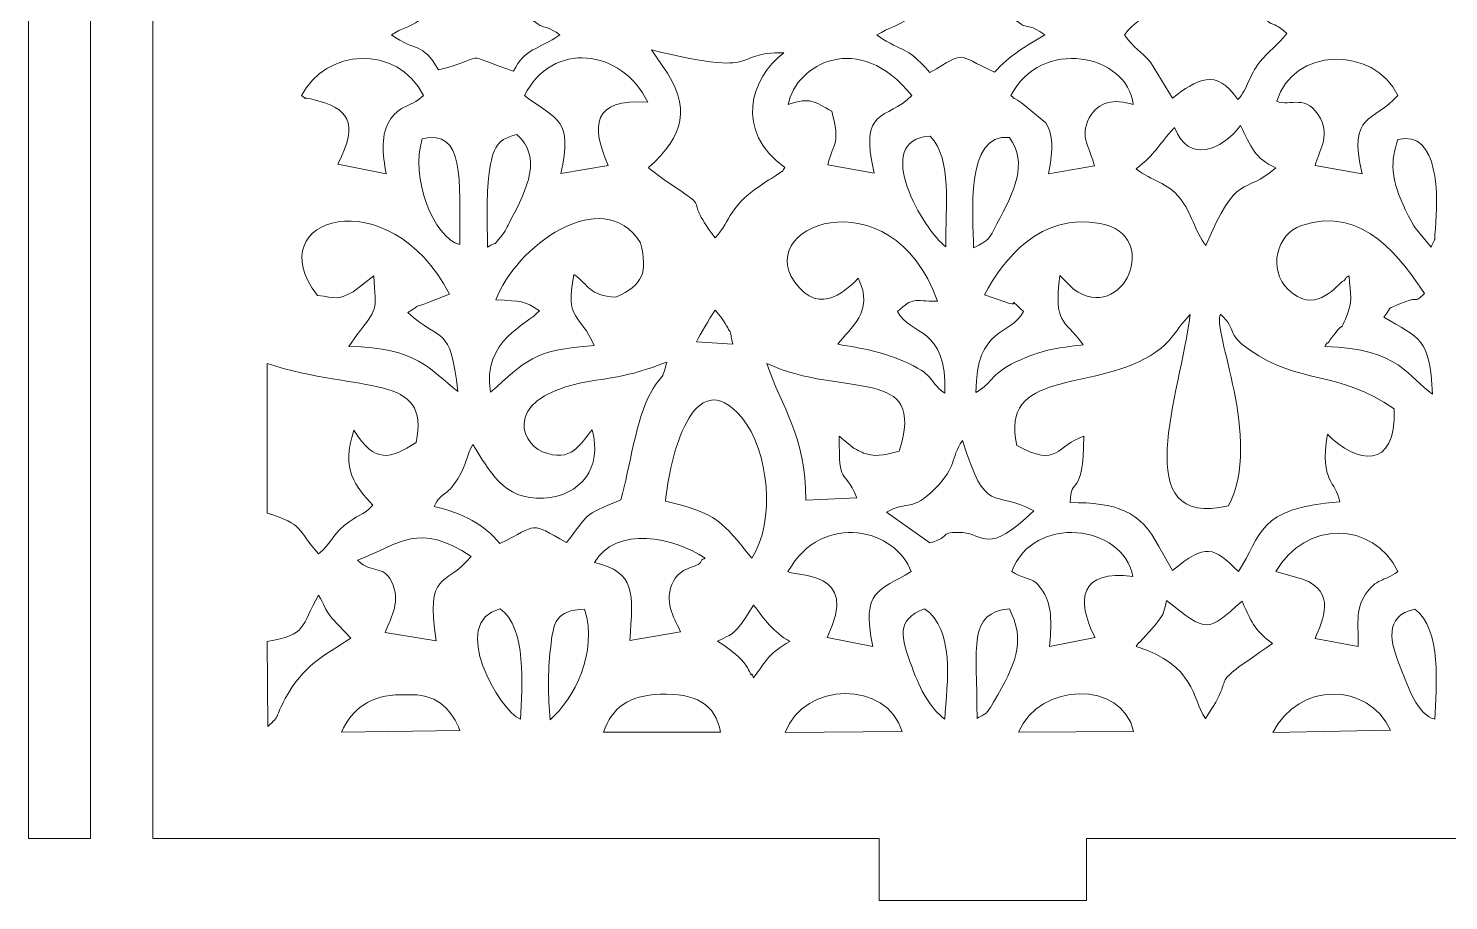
# Model space of a CAD drawing. Header units: millimetres. Extents: x -160 to 119, y -234 to 109.
# Drawn here: x -18 to 50.5, y -80.4 to -38.4 of the extents above; entities that cross this region are included whole.
import ezdxf

# ---------------------------------------------------------------- set-up
doc = ezdxf.new("R2010")
doc.units = ezdxf.units.MM
doc.header["$MEASUREMENT"] = 0
doc.layers.add('layer 1', color=7, linetype='Continuous')

msp = doc.modelspace()

# ---------------------------------------------------------------- linework, layer by layer
at = {"layer": 'layer 1', "color": 250, "lineweight": 20}
msp.add_open_spline([(-17.9581, 12.5532), (-17.9581, 12.5532), (119.0419, 12.5532), (119.0419, 12.5532), (119.0419, 12.5532), (119.0419, 12.5532), (119.0419, -77.4468), (119.0419, -77.4468), (119.0419, -77.4468), (119.0419, -77.4468), (116.0419, -77.4468), (116.0419, -77.4468), (116.0419, -77.4468), (116.0419, -77.4468), (116.0419, -32.5468), (116.0419, -32.5468), (116.0419, -32.5468), (116.0419, -32.5468), (113.0419, -32.5468), (113.0419, -32.5468), (113.0419, -32.5468), (113.0419, -32.5468), (113.0419, -77.4468), (113.0419, -77.4468), (113.0419, -77.4468), (113.0419, -77.4468), (78.0419, -77.4468), (78.0419, -77.4468), (78.0419, -77.4468), (78.0419, -77.4468), (78.0419, -80.4468), (78.0419, -80.4468), (78.0419, -80.4468), (78.0419, -80.4468), (68.0419, -80.4468), (68.0419, -80.4468), (68.0419, -80.4468), (68.0419, -80.4468), (68.0419, -77.4468), (68.0419, -77.4468), (68.0419, -77.4468), (68.0419, -77.4468), (33.0419, -77.4468), (33.0419, -77.4468), (33.0419, -77.4468), (33.0419, -77.4468), (33.0419, -80.4468), (33.0419, -80.4468), (33.0419, -80.4468), (33.0419, -80.4468), (23.0419, -80.4468), (23.0419, -80.4468), (23.0419, -80.4468), (23.0419, -80.4468), (23.0419, -77.4468), (23.0419, -77.4468), (23.0419, -77.4468), (23.0419, -77.4468), (-11.9581, -77.4468), (-11.9581, -77.4468), (-11.9581, -77.4468), (-11.9581, -77.4468), (-11.9581, -32.5468), (-11.9581, -32.5468), (-11.9581, -32.5468), (-11.9581, -32.5468), (-14.9581, -32.5468), (-14.9581, -32.5468), (-14.9581, -32.5468), (-14.9581, -32.5468), (-14.9581, -77.4468), (-14.9581, -77.4468), (-14.9581, -77.4468), (-14.9581, -77.4468), (-17.9581, -77.4468), (-17.9581, -77.4468), (-17.9581, -77.4468), (-17.9581, -77.4468), (-17.9581, 12.5532), (-17.9581, 12.5532)], degree=3, knots=[0, 0, 0, 0, 0.047619, 0.047619, 0.047619, 0.047619, 0.0952381, 0.0952381, 0.0952381, 0.0952381, 0.1428571, 0.1428571, 0.1428571, 0.1428571, 0.1904762, 0.1904762, 0.1904762, 0.1904762, 0.2380952, 0.2380952, 0.2380952, 0.2380952, 0.2857143, 0.2857143, 0.2857143, 0.2857143, 0.3333333, 0.3333333, 0.3333333, 0.3333333, 0.3809524, 0.3809524, 0.3809524, 0.3809524, 0.4285714, 0.4285714, 0.4285714, 0.4285714, 0.4761905, 0.4761905, 0.4761905, 0.4761905, 0.5238095, 0.5238095, 0.5238095, 0.5238095, 0.5714286, 0.5714286, 0.5714286, 0.5714286, 0.6190476, 0.6190476, 0.6190476, 0.6190476, 0.6666667, 0.6666667, 0.6666667, 0.6666667, 0.7142857, 0.7142857, 0.7142857, 0.7142857, 0.7619048, 0.7619048, 0.7619048, 0.7619048, 0.8095238, 0.8095238, 0.8095238, 0.8095238, 0.8571429, 0.8571429, 0.8571429, 0.8571429, 0.9047619, 0.9047619, 0.9047619, 0.9047619, 1, 1, 1, 1], dxfattribs=at)
at = {"layer": 'layer 1', "color": 7, "lineweight": 9}
for points, knots in [([(40.3349, -41.8403), (40.8381, -41.2702), (40.8629, -40.6993), (41.3932, -40.0215), (41.3932, -40.0215), (41.8027, -39.4983), (42.2557, -39.2236), (42.6951, -38.6478), (42.6951, -38.6478), (41.7837, -37.8162), (42.0453, -38.6538), (41.2544, -37.2842), (41.2544, -37.2842), (41.006, -36.8541), (40.674, -36.0027), (40.3635, -35.5892), (40.3635, -35.5892), (39.0745, -36.8755), (38.4376, -36.9424), (37.0331, -35.6371), (37.0331, -35.6371), (36.7215, -36.4275), (36.5823, -36.8974), (36.1658, -37.4333), (36.1658, -37.4333), (35.634, -38.1177), (35.3657, -38.0506), (34.8747, -38.7143), (34.8747, -38.7143), (35.345, -39.4247), (35.6413, -39.462), (36.1181, -40.0351), (36.1181, -40.0351), (36.1181, -40.0351), (37.1754, -41.7642), (37.1754, -41.7642), (37.1754, -41.7642), (38.3478, -40.8888), (39.294, -40.2619), (40.3349, -41.8403)], [0, 0, 0, 0, 0.0909091, 0.0909091, 0.0909091, 0.0909091, 0.1818182, 0.1818182, 0.1818182, 0.1818182, 0.2727273, 0.2727273, 0.2727273, 0.2727273, 0.3636364, 0.3636364, 0.3636364, 0.3636364, 0.4545455, 0.4545455, 0.4545455, 0.4545455, 0.5454545, 0.5454545, 0.5454545, 0.5454545, 0.6363636, 0.6363636, 0.6363636, 0.6363636, 0.7272727, 0.7272727, 0.7272727, 0.7272727, 0.8181818, 0.8181818, 0.8181818, 0.8181818, 1, 1, 1, 1]), ([(22.9363, -38.7244), (24.2992, -39.6852), (24.2141, -39.1062), (25.493, -40.5262), (25.493, -40.5262), (27.2951, -39.522), (26.631, -39.5952), (28.6073, -40.5242), (28.6073, -40.5242), (29.3166, -39.7007), (30.1812, -39.2203), (31.0238, -38.7143), (31.0238, -38.7143), (29.627, -37.7702), (30.7315, -39.1209), (28.433, -36.9403), (28.433, -36.9403), (26.6714, -38.417), (26.9541, -37.4877), (25.1601, -37.0191), (25.1601, -37.0191), (24.3451, -38.337), (24.1736, -38.0058), (22.9363, -38.7244)], [0, 0, 0, 0, 0.1428571, 0.1428571, 0.1428571, 0.1428571, 0.2857143, 0.2857143, 0.2857143, 0.2857143, 0.4285714, 0.4285714, 0.4285714, 0.4285714, 0.5714286, 0.5714286, 0.5714286, 0.5714286, 0.7142857, 0.7142857, 0.7142857, 0.7142857, 1, 1, 1, 1]), ([(5.4222, -40.4731), (5.9737, -39.356), (6.6149, -39.4355), (7.6608, -38.7143), (7.6608, -38.7143), (6.5503, -37.964), (7.2494, -38.9043), (5.3144, -37.1044), (5.3144, -37.1044), (3.6049, -37.2502), (4.4012, -38.3643), (2.1284, -36.9768), (2.1284, -36.9768), (1.3202, -37.4393), (1.5073, -37.5486), (0.8932, -38.0027), (0.8932, -38.0027), (0.3346, -38.4159), (0.0823, -38.3586), (-0.4608, -38.7143), (-0.4608, -38.7143), (0.7151, -39.5709), (1.0204, -39.0326), (1.8106, -40.41), (1.8106, -40.41), (4.4233, -39.7247), (2.7107, -39.5647), (5.4222, -40.4731)], [0, 0, 0, 0, 0.125, 0.125, 0.125, 0.125, 0.25, 0.25, 0.25, 0.25, 0.375, 0.375, 0.375, 0.375, 0.5, 0.5, 0.5, 0.5, 0.625, 0.625, 0.625, 0.625, 0.75, 0.75, 0.75, 0.75, 1, 1, 1, 1]), ([(5.9566, -41.6488), (7.5719, -42.8546), (8.2826, -42.7641), (7.7061, -45.4083), (7.7061, -45.4083), (7.7061, -45.4083), (9.9899, -45.0126), (9.9899, -45.0126), (9.9899, -45.0126), (9.1507, -43.1413), (9.2082, -41.7551), (11.891, -41.9697), (11.891, -41.9697), (10.661, -39.369), (7.2626, -38.9858), (5.9566, -41.6488)], [0, 0, 0, 0, 0.2, 0.2, 0.2, 0.2, 0.4, 0.4, 0.4, 0.4, 0.6, 0.6, 0.6, 0.6, 1, 1, 1, 1]), ([(18.6623, -42.0803), (19.7482, -41.6924), (19.9276, -41.9509), (20.7591, -42.4006), (20.7591, -42.4006), (21.1876, -43.986), (20.8605, -43.8254), (20.5682, -44.9771), (20.5682, -44.9771), (20.5682, -44.9771), (22.8079, -45.3783), (22.8079, -45.3783), (22.8079, -45.3783), (22.0501, -42.1787), (23.3959, -42.8571), (24.626, -41.6488), (24.626, -41.6488), (22.0728, -38.4568), (19.0314, -40.1173), (18.6623, -42.0803)], [0, 0, 0, 0, 0.1666667, 0.1666667, 0.1666667, 0.1666667, 0.3333333, 0.3333333, 0.3333333, 0.3333333, 0.5, 0.5, 0.5, 0.5, 0.6666667, 0.6666667, 0.6666667, 0.6666667, 1, 1, 1, 1]), ([(29.8979, -41.9918), (29.8979, -41.9918), (31.0863, -42.9662), (31.0863, -42.9662), (31.0863, -42.9662), (31.5148, -43.6952), (31.3747, -44.4355), (31.2135, -45.4117), (31.2135, -45.4117), (31.2135, -45.4117), (33.4174, -45.0384), (33.4174, -45.0384), (33.4174, -45.0384), (33.2414, -44.1925), (32.6651, -43.6514), (33.1736, -42.7227), (33.1736, -42.7227), (33.6264, -41.8958), (34.3548, -41.8067), (35.2909, -42.0689), (35.2909, -42.0689), (35.0239, -39.6344), (30.8152, -38.8213), (29.3922, -41.6488), (29.3922, -41.6488), (29.7329, -41.9316), (29.2789, -41.5855), (29.8979, -41.9918)], [0, 0, 0, 0, 0.125, 0.125, 0.125, 0.125, 0.25, 0.25, 0.25, 0.25, 0.375, 0.375, 0.375, 0.375, 0.5, 0.5, 0.5, 0.5, 0.625, 0.625, 0.625, 0.625, 0.75, 0.75, 0.75, 0.75, 1, 1, 1, 1]), ([(-4.793, -41.6488), (-4.3476, -41.9574), (-4.9513, -41.6324), (-4.1802, -41.843), (-4.1802, -41.843), (-2.5594, -42.2858), (-1.9939, -42.8575), (-3.0371, -44.95), (-3.0371, -44.95), (-3.0371, -44.95), (-0.7105, -45.4182), (-0.7105, -45.4182), (-0.7105, -45.4182), (-0.8911, -44.4625), (-1.0046, -43.4919), (-0.484, -42.7572), (-0.484, -42.7572), (-0.0034, -42.0789), (0.3565, -42.2766), (1.0849, -41.6488), (1.0849, -41.6488), (-0.1715, -39.1243), (-3.6782, -39.3929), (-4.793, -41.6488)], [0, 0, 0, 0, 0.1428571, 0.1428571, 0.1428571, 0.1428571, 0.2857143, 0.2857143, 0.2857143, 0.2857143, 0.4285714, 0.4285714, 0.4285714, 0.4285714, 0.5714286, 0.5714286, 0.5714286, 0.5714286, 0.7142857, 0.7142857, 0.7142857, 0.7142857, 1, 1, 1, 1]), ([(12.5863, -40.1974), (14.056, -42.2346), (13.6241, -43.5815), (11.9241, -45.1167), (11.9241, -45.1167), (11.9697, -45.1635), (12.0388, -45.2211), (12.0705, -45.2466), (12.0705, -45.2466), (12.0705, -45.2466), (12.5311, -45.601), (12.5311, -45.601), (12.5311, -45.601), (15.3885, -47.506), (13.333, -46.1397), (15.1382, -48.4993), (15.1382, -48.4993), (15.9661, -47.6282), (15.6961, -47.0025), (17.6427, -45.7623), (17.6427, -45.7623), (17.8889, -45.6055), (17.9191, -45.607), (18.1184, -45.4645), (18.1184, -45.4645), (18.5184, -45.1786), (18.2655, -45.4336), (18.5071, -45.1167), (18.5071, -45.1167), (16.049, -43.374), (16.8338, -40.7786), (18.4583, -39.5879), (18.4583, -39.5879), (15.8581, -39.5031), (17.6062, -40.8259), (12.0788, -39.4387), (12.0788, -39.4387), (12.0788, -39.4387), (12.5863, -40.1974), (12.5863, -40.1974)], [0, 0, 0, 0, 0.0909091, 0.0909091, 0.0909091, 0.0909091, 0.1818182, 0.1818182, 0.1818182, 0.1818182, 0.2727273, 0.2727273, 0.2727273, 0.2727273, 0.3636364, 0.3636364, 0.3636364, 0.3636364, 0.4545455, 0.4545455, 0.4545455, 0.4545455, 0.5454545, 0.5454545, 0.5454545, 0.5454545, 0.6363636, 0.6363636, 0.6363636, 0.6363636, 0.7272727, 0.7272727, 0.7272727, 0.7272727, 0.8181818, 0.8181818, 0.8181818, 0.8181818, 1, 1, 1, 1]), ([(42.2091, -41.9155), (42.8422, -42.1923), (43.6534, -41.5073), (44.3145, -42.7573), (44.3145, -42.7573), (44.784, -43.6449), (44.2265, -44.3248), (44.0596, -45.0095), (44.0596, -45.0095), (44.0596, -45.0095), (46.3176, -45.4209), (46.3176, -45.4209), (46.3176, -45.4209), (45.6341, -42.4402), (46.8779, -42.9565), (48.0442, -41.6488), (48.0442, -41.6488), (46.9054, -39.2147), (42.9546, -39.323), (42.2091, -41.9155)], [0, 0, 0, 0, 0.1666667, 0.1666667, 0.1666667, 0.1666667, 0.3333333, 0.3333333, 0.3333333, 0.3333333, 0.5, 0.5, 0.5, 0.5, 0.6666667, 0.6666667, 0.6666667, 0.6666667, 1, 1, 1, 1]), ([(35.4356, -45.1737), (36.2339, -45.8066), (36.8889, -45.7906), (37.5551, -46.6075), (37.5551, -46.6075), (38.0773, -47.248), (38.2688, -48.195), (38.7936, -48.8768), (38.7936, -48.8768), (40.2817, -45.264), (40.6257, -46.4887), (42.1589, -45.1251), (42.1589, -45.1251), (41.1333, -44.6535), (40.9697, -44.1335), (40.4682, -43.0899), (40.4682, -43.0899), (39.5455, -44.3124), (37.9375, -44.9246), (37.2872, -43.1869), (37.2872, -43.1869), (37.2275, -43.2347), (37.1634, -43.311), (37.1273, -43.3515), (37.1273, -43.3515), (36.4392, -44.1219), (36.4092, -44.3991), (35.4356, -45.1737)], [0, 0, 0, 0, 0.125, 0.125, 0.125, 0.125, 0.25, 0.25, 0.25, 0.25, 0.375, 0.375, 0.375, 0.375, 0.5, 0.5, 0.5, 0.5, 0.625, 0.625, 0.625, 0.625, 0.75, 0.75, 0.75, 0.75, 1, 1, 1, 1]), ([(1.0218, -43.7295), (0.439, -45.5477), (1.5581, -48.5161), (2.8357, -48.8244), (2.8357, -48.8244), (2.8219, -45.6599), (3.0718, -43.2441), (1.0218, -43.7295)], [0, 0, 0, 0, 0.3333333, 0.3333333, 0.3333333, 0.3333333, 1, 1, 1, 1]), ([(4.1616, -48.9573), (4.7027, -48.627), (4.3729, -48.9735), (4.8608, -48.3912), (4.8608, -48.3912), (5.005, -48.2191), (5.1372, -47.9282), (5.2486, -47.7186), (5.2486, -47.7186), (6.1084, -46.1017), (6.8087, -44.5869), (5.5799, -43.5286), (5.5799, -43.5286), (4.531, -43.7584), (4.3791, -44.2789), (4.2241, -45.6342), (4.2241, -45.6342), (4.0994, -46.7248), (4.1762, -47.8565), (4.1616, -48.9573)], [0, 0, 0, 0, 0.1666667, 0.1666667, 0.1666667, 0.1666667, 0.3333333, 0.3333333, 0.3333333, 0.3333333, 0.5, 0.5, 0.5, 0.5, 0.6666667, 0.6666667, 0.6666667, 0.6666667, 1, 1, 1, 1]), ([(25.5089, -43.5991), (22.604, -43.7485), (25.2047, -48.1865), (26.2602, -48.9292), (26.2602, -48.9292), (26.2157, -46.9096), (26.5907, -44.7759), (25.5089, -43.5991)], [0, 0, 0, 0, 0.3333333, 0.3333333, 0.3333333, 0.3333333, 1, 1, 1, 1]), ([(27.5932, -48.9805), (28.3752, -48.6099), (28.3251, -48.5789), (28.7231, -47.8266), (28.7231, -47.8266), (29.5501, -46.2632), (30.2362, -44.927), (29.3244, -43.6681), (29.3244, -43.6681), (27.1582, -43.4241), (27.5832, -47.4581), (27.5932, -48.9805)], [0, 0, 0, 0, 0.25, 0.25, 0.25, 0.25, 0.5, 0.5, 0.5, 0.5, 1, 1, 1, 1]), ([(48.2489, -46.7964), (48.4564, -47.2707), (48.649, -47.6629), (48.8777, -48.0255), (48.8777, -48.0255), (48.8777, -48.0255), (49.6542, -48.946), (49.6542, -48.946), (49.6542, -48.946), (49.9563, -48.1972), (49.7602, -48.9938), (49.8526, -48.0488), (49.8526, -48.0488), (49.9945, -46.5976), (50.0504, -43.2496), (48.047, -43.7632), (48.047, -43.7632), (47.6713, -44.8478), (47.7379, -45.6278), (48.2489, -46.7964)], [0, 0, 0, 0, 0.1666667, 0.1666667, 0.1666667, 0.1666667, 0.3333333, 0.3333333, 0.3333333, 0.3333333, 0.5, 0.5, 0.5, 0.5, 0.6666667, 0.6666667, 0.6666667, 0.6666667, 1, 1, 1, 1]), ([(-1.3161, -50.3386), (-1.1797, -52.0788), (-1.1349, -51.8744), (-2.114, -53.1666), (-2.114, -53.1666), (-2.114, -53.1666), (-2.5075, -53.7319), (-2.5075, -53.7319), (-2.5075, -53.7319), (0.787, -53.7988), (1.3896, -54.8427), (2.7364, -55.9115), (2.7364, -55.9115), (2.377, -52.5982), (1.9626, -53.6163), (0.3299, -52.106), (0.3299, -52.106), (1.0174, -51.6539), (0.6315, -51.8651), (1.3829, -51.5944), (1.3829, -51.5944), (1.3829, -51.5944), (2.3341, -51.2124), (2.3341, -51.2124), (2.3341, -51.2124), (-0.5629, -45.6157), (-6.9459, -47.4973), (-4.0298, -51.276), (-4.0298, -51.276), (-3.0883, -51.3861), (-3.1427, -51.5387), (-2.3014, -51.1018), (-2.3014, -51.1018), (-2.3014, -51.1018), (-1.3161, -50.3386), (-1.3161, -50.3386)], [0, 0, 0, 0, 0.1, 0.1, 0.1, 0.1, 0.2, 0.2, 0.2, 0.2, 0.3, 0.3, 0.3, 0.3, 0.4, 0.4, 0.4, 0.4, 0.5, 0.5, 0.5, 0.5, 0.6, 0.6, 0.6, 0.6, 0.7, 0.7, 0.7, 0.7, 0.8, 0.8, 0.8, 0.8, 1, 1, 1, 1]), ([(9.3033, -53.6938), (8.6617, -52.1325), (7.8719, -52.5247), (8.3345, -50.2727), (8.3345, -50.2727), (9.1001, -50.8037), (9.0172, -51.2648), (10.3591, -51.3668), (10.3591, -51.3668), (11.6602, -50.7768), (11.9037, -50.1792), (11.5426, -48.7373), (11.5426, -48.7373), (9.6928, -45.8278), (5.4617, -48.9933), (4.5759, -51.4955), (4.5759, -51.4955), (5.814, -51.5496), (5.9227, -51.524), (6.6748, -52.0124), (6.6748, -52.0124), (6.1175, -52.6847), (3.9106, -53.3975), (4.3062, -55.9469), (4.3062, -55.9469), (6.0207, -54.4496), (6.3392, -53.8926), (9.3033, -53.6938)], [0, 0, 0, 0, 0.125, 0.125, 0.125, 0.125, 0.25, 0.25, 0.25, 0.25, 0.375, 0.375, 0.375, 0.375, 0.5, 0.5, 0.5, 0.5, 0.625, 0.625, 0.625, 0.625, 0.75, 0.75, 0.75, 0.75, 1, 1, 1, 1]), ([(25.8539, -51.5566), (23.6841, -45.2991), (16.5312, -47.9407), (19.1989, -50.9164), (19.1989, -50.9164), (20.458, -52.3208), (21.8543, -50.5875), (22.0414, -50.4526), (22.0414, -50.4526), (22.8387, -52.0997), (21.6192, -52.8294), (21.0602, -53.6279), (21.0602, -53.6279), (22.2808, -53.847), (23.0562, -53.9537), (24.1876, -54.436), (24.1876, -54.436), (25.8186, -55.1313), (25.287, -55.3007), (26.2114, -55.9934), (26.2114, -55.9934), (26.3291, -52.7393), (24.5272, -53.2338), (23.9358, -52.0526), (23.9358, -52.0526), (24.7041, -51.336), (24.6644, -51.5587), (25.8539, -51.5566)], [0, 0, 0, 0, 0.125, 0.125, 0.125, 0.125, 0.25, 0.25, 0.25, 0.25, 0.375, 0.375, 0.375, 0.375, 0.5, 0.5, 0.5, 0.5, 0.625, 0.625, 0.625, 0.625, 0.75, 0.75, 0.75, 0.75, 1, 1, 1, 1]), ([(44.6645, -53.5611), (44.6408, -53.5147), (44.5682, -53.6796), (44.5287, -53.7449), (44.5287, -53.7449), (48.174, -53.8069), (48.5559, -55.2761), (49.7132, -56.0327), (49.7132, -56.0327), (49.6075, -53.2916), (49.055, -53.3577), (47.37, -52.3194), (47.37, -52.3194), (47.8451, -51.6997), (47.4432, -51.9952), (48.1782, -51.671), (48.1782, -51.671), (49.1374, -51.2478), (48.7647, -51.7176), (49.3327, -51.192), (49.3327, -51.192), (48.2712, -49.6142), (46.4143, -46.8805), (43.3963, -47.9058), (43.3963, -47.9058), (42.1957, -48.3138), (41.7711, -50.0348), (42.7519, -50.9937), (42.7519, -50.9937), (43.9865, -52.2005), (44.9956, -50.9239), (45.3579, -50.6144), (45.3579, -50.6144), (45.3951, -50.5825), (45.4966, -50.5705), (45.5235, -50.4751), (45.5235, -50.4751), (45.5507, -50.3789), (45.631, -50.3764), (45.6913, -50.3358), (45.6913, -50.3358), (45.7552, -51.2369), (45.8987, -51.5786), (45.5219, -52.4142), (45.5219, -52.4142), (45.1346, -53.273), (45.6017, -52.3663), (45.0677, -53.0521), (45.0677, -53.0521), (45.0185, -53.1153), (44.8376, -53.3345), (44.7998, -53.3821), (44.7998, -53.3821), (44.768, -53.4222), (44.6877, -53.6066), (44.6645, -53.5611)], [0, 0, 0, 0, 0.0666667, 0.0666667, 0.0666667, 0.0666667, 0.1333333, 0.1333333, 0.1333333, 0.1333333, 0.2, 0.2, 0.2, 0.2, 0.2666667, 0.2666667, 0.2666667, 0.2666667, 0.3333333, 0.3333333, 0.3333333, 0.3333333, 0.4, 0.4, 0.4, 0.4, 0.4666667, 0.4666667, 0.4666667, 0.4666667, 0.5333333, 0.5333333, 0.5333333, 0.5333333, 0.6, 0.6, 0.6, 0.6, 0.6666667, 0.6666667, 0.6666667, 0.6666667, 0.7333333, 0.7333333, 0.7333333, 0.7333333, 0.8, 0.8, 0.8, 0.8, 0.8666667, 0.8666667, 0.8666667, 0.8666667, 1, 1, 1, 1]), ([(32.4123, -50.9826), (34.8035, -52.7077), (36.7076, -48.3703), (33.7, -47.8091), (33.7, -47.8091), (30.8338, -47.2742), (29.0339, -49.504), (28.123, -51.2524), (28.123, -51.2524), (28.123, -51.2524), (29.1501, -51.6028), (29.1501, -51.6028), (29.1501, -51.6028), (29.9722, -51.898), (29.062, -51.1911), (30.0018, -52.0526), (30.0018, -52.0526), (29.3946, -53.2348), (27.7145, -52.745), (27.7106, -55.9538), (27.7106, -55.9538), (28.5862, -55.4645), (28.3693, -55.0165), (29.905, -54.3584), (29.905, -54.3584), (31.0607, -53.8631), (31.5882, -53.821), (32.8813, -53.656), (32.8813, -53.656), (31.8894, -52.3025), (31.4872, -52.7478), (31.7464, -50.3104), (31.7464, -50.3104), (31.7464, -50.3104), (32.4123, -50.9826), (32.4123, -50.9826)], [0, 0, 0, 0, 0.1, 0.1, 0.1, 0.1, 0.2, 0.2, 0.2, 0.2, 0.3, 0.3, 0.3, 0.3, 0.4, 0.4, 0.4, 0.4, 0.5, 0.5, 0.5, 0.5, 0.6, 0.6, 0.6, 0.6, 0.7, 0.7, 0.7, 0.7, 0.8, 0.8, 0.8, 0.8, 1, 1, 1, 1]), ([(15.9917, -53.6324), (15.7906, -52.7694), (16.0255, -53.3502), (15.62, -52.6286), (15.62, -52.6286), (15.5815, -52.56), (15.4294, -52.3451), (15.3974, -52.2983), (15.3974, -52.2983), (15.3974, -52.2983), (15.1382, -51.9895), (15.1382, -51.9895), (15.1382, -51.9895), (14.8183, -52.4636), (14.443, -53.1339), (14.2378, -53.5071), (14.2378, -53.5071), (14.2378, -53.5071), (15.9917, -53.6324), (15.9917, -53.6324)], [0, 0, 0, 0, 0.1666667, 0.1666667, 0.1666667, 0.1666667, 0.3333333, 0.3333333, 0.3333333, 0.3333333, 0.5, 0.5, 0.5, 0.5, 0.6666667, 0.6666667, 0.6666667, 0.6666667, 1, 1, 1, 1]), ([(40.901, -53.9077), (39.698, -53.0552), (40.3566, -53.012), (39.5017, -52.1765), (39.5017, -52.1765), (39.0458, -52.9657), (41.5621, -58.1907), (39.8818, -61.4196), (39.8818, -61.4196), (34.9549, -62.5895), (37.5578, -55.9735), (38.0426, -52.2032), (38.0426, -52.2032), (37.3047, -52.9167), (37.2382, -53.5056), (36.1062, -54.1888), (36.1062, -54.1888), (33.2681, -55.9023), (28.8317, -54.8562), (29.6828, -58.5105), (29.6828, -58.5105), (31.6877, -59.6272), (31.5924, -58.49), (32.9103, -58.0626), (32.9103, -58.0626), (32.878, -61.1686), (32.2517, -59.9147), (32.255, -61.2645), (32.255, -61.2645), (34.4255, -61.256), (35.6656, -61.6429), (36.5208, -63.3855), (36.5208, -63.3855), (36.5208, -63.3855), (37.1754, -64.5372), (37.1754, -64.5372), (37.1754, -64.5372), (38.7939, -63.1989), (39.1621, -63.3926), (40.3615, -64.5897), (40.3615, -64.5897), (41.5036, -62.8349), (41.2101, -61.521), (45.2424, -61.225), (45.2424, -61.225), (45.0747, -60.1771), (44.2736, -60.374), (44.6472, -57.9642), (44.6472, -57.9642), (46.0568, -59.3886), (47.9749, -59.7488), (47.8672, -56.7493), (47.8672, -56.7493), (45.1671, -54.8708), (43.2547, -55.5755), (40.901, -53.9077)], [0, 0, 0, 0, 0.0666667, 0.0666667, 0.0666667, 0.0666667, 0.1333333, 0.1333333, 0.1333333, 0.1333333, 0.2, 0.2, 0.2, 0.2, 0.2666667, 0.2666667, 0.2666667, 0.2666667, 0.3333333, 0.3333333, 0.3333333, 0.3333333, 0.4, 0.4, 0.4, 0.4, 0.4666667, 0.4666667, 0.4666667, 0.4666667, 0.5333333, 0.5333333, 0.5333333, 0.5333333, 0.6, 0.6, 0.6, 0.6, 0.6666667, 0.6666667, 0.6666667, 0.6666667, 0.7333333, 0.7333333, 0.7333333, 0.7333333, 0.8, 0.8, 0.8, 0.8, 0.8666667, 0.8666667, 0.8666667, 0.8666667, 1, 1, 1, 1]), ([(-1.3523, -61.3894), (-2.1834, -60.4898), (-2.9097, -59.6748), (-2.27, -57.78), (-2.27, -57.78), (-1.2339, -59.398), (-0.5545, -59.1737), (0.7272, -58.3686), (0.7272, -58.3686), (1.4409, -54.9717), (-1.8952, -56.0177), (-6.453, -54.5652), (-6.453, -54.5652), (-6.453, -54.5652), (-6.4445, -61.7752), (-6.4445, -61.7752), (-6.4445, -61.7752), (-4.6497, -62.3133), (-5.0376, -62.563), (-3.9784, -63.7344), (-3.9784, -63.7344), (-3.3433, -63.2353), (-3.3702, -62.9052), (-2.7338, -62.364), (-2.7338, -62.364), (-2.0781, -61.8064), (-1.8479, -61.9431), (-1.3523, -61.3894)], [0, 0, 0, 0, 0.125, 0.125, 0.125, 0.125, 0.25, 0.25, 0.25, 0.25, 0.375, 0.375, 0.375, 0.375, 0.5, 0.5, 0.5, 0.5, 0.625, 0.625, 0.625, 0.625, 0.75, 0.75, 0.75, 0.75, 1, 1, 1, 1]), ([(10.5962, -61.1226), (11.037, -59.5817), (11.303, -57.25), (12.0691, -55.9067), (12.0691, -55.9067), (12.5708, -55.027), (12.59, -55.4596), (12.8098, -54.4941), (12.8098, -54.4941), (11.515, -54.9611), (11.0313, -55.1303), (9.3956, -55.366), (9.3956, -55.366), (4.8579, -56.0198), (5.6881, -58.3507), (6.8228, -58.8106), (6.8228, -58.8106), (8.2292, -59.3807), (8.6402, -58.4245), (9.2083, -57.7568), (9.2083, -57.7568), (9.7311, -59.5935), (8.6384, -60.9468), (6.8865, -61.0498), (6.8865, -61.0498), (4.9022, -61.1667), (4.2574, -59.6805), (3.4559, -58.4623), (3.4559, -58.4623), (3.1062, -59.0724), (3.2033, -59.3618), (2.7309, -60.1167), (2.7309, -60.1167), (2.1483, -61.0478), (1.9925, -60.6741), (1.5924, -61.4505), (1.5924, -61.4505), (3.0141, -61.7728), (4.0012, -62.328), (4.7634, -63.2321), (4.7634, -63.2321), (6.6764, -62.3154), (6.1445, -62.1603), (7.9695, -63.1854), (7.9695, -63.1854), (9.1855, -61.7088), (8.6078, -61.9574), (10.5962, -61.1226)], [0, 0, 0, 0, 0.0769231, 0.0769231, 0.0769231, 0.0769231, 0.1538462, 0.1538462, 0.1538462, 0.1538462, 0.2307692, 0.2307692, 0.2307692, 0.2307692, 0.3076923, 0.3076923, 0.3076923, 0.3076923, 0.3846154, 0.3846154, 0.3846154, 0.3846154, 0.4615385, 0.4615385, 0.4615385, 0.4615385, 0.5384615, 0.5384615, 0.5384615, 0.5384615, 0.6153846, 0.6153846, 0.6153846, 0.6153846, 0.6923077, 0.6923077, 0.6923077, 0.6923077, 0.7692308, 0.7692308, 0.7692308, 0.7692308, 0.8461538, 0.8461538, 0.8461538, 0.8461538, 1, 1, 1, 1]), ([(16.9049, -63.9492), (18.0549, -62.2033), (17.7527, -58.7442), (16.4217, -57.1642), (16.4217, -57.1642), (14.07, -54.3728), (12.9235, -59.1889), (12.7497, -61.1965), (12.7497, -61.1965), (15.2361, -61.7689), (15.5003, -62.1935), (16.9049, -63.9492)], [0, 0, 0, 0, 0.25, 0.25, 0.25, 0.25, 0.5, 0.5, 0.5, 0.5, 1, 1, 1, 1]), ([(17.6314, -54.5576), (18.348, -56.7142), (19.5064, -58.0205), (19.5165, -61.1469), (19.5165, -61.1469), (19.5165, -61.1469), (21.9762, -61.0373), (21.9762, -61.0373), (21.9762, -61.0373), (21.2908, -59.4441), (21.1122, -60.6009), (21.1216, -58.0571), (21.1216, -58.0571), (21.1833, -58.11), (21.2561, -58.1807), (21.3035, -58.2195), (21.3035, -58.2195), (21.3035, -58.2195), (21.8452, -58.6509), (21.8452, -58.6509), (21.8452, -58.6509), (21.9221, -58.6989), (22.3239, -58.8955), (22.4128, -58.919), (22.4128, -58.919), (23.0426, -59.085), (23.4669, -58.9094), (24.0067, -58.787), (24.0067, -58.787), (25.3695, -54.5648), (21.3265, -56.276), (17.6314, -54.5576)], [0, 0, 0, 0, 0.1111111, 0.1111111, 0.1111111, 0.1111111, 0.2222222, 0.2222222, 0.2222222, 0.2222222, 0.3333333, 0.3333333, 0.3333333, 0.3333333, 0.4444444, 0.4444444, 0.4444444, 0.4444444, 0.5555556, 0.5555556, 0.5555556, 0.5555556, 0.6666667, 0.6666667, 0.6666667, 0.6666667, 0.7777778, 0.7777778, 0.7777778, 0.7777778, 1, 1, 1, 1]), ([(25.493, -63.2052), (26.5982, -62.8963), (25.855, -62.6558), (27.0773, -62.7124), (27.0773, -62.7124), (28.061, -62.7579), (28.2397, -63.8625), (30.5014, -61.6561), (30.5014, -61.6561), (28.5035, -60.5799), (28.2205, -61.9685), (27.057, -58.2704), (27.057, -58.2704), (26.4537, -59.2024), (26.8191, -59.4956), (25.7493, -60.5784), (25.7493, -60.5784), (24.5997, -61.7418), (24.4677, -61.1323), (23.3987, -61.7166), (23.3987, -61.7166), (23.3987, -61.7166), (25.493, -63.2052), (25.493, -63.2052)], [0, 0, 0, 0, 0.1428571, 0.1428571, 0.1428571, 0.1428571, 0.2857143, 0.2857143, 0.2857143, 0.2857143, 0.4285714, 0.4285714, 0.4285714, 0.4285714, 0.5714286, 0.5714286, 0.5714286, 0.5714286, 0.7142857, 0.7142857, 0.7142857, 0.7142857, 1, 1, 1, 1]), ([(18.648, -64.5906), (18.9838, -64.8672), (22.1888, -64.4388), (20.5324, -67.7678), (20.5324, -67.7678), (20.5324, -67.7678), (22.733, -68.1928), (22.733, -68.1928), (22.733, -68.1928), (22.1828, -65.4417), (23.0247, -65.5303), (24.5832, -64.5906), (24.5832, -64.5906), (23.9143, -62.6099), (20.3534, -61.5857), (18.648, -64.5906)], [0, 0, 0, 0, 0.2, 0.2, 0.2, 0.2, 0.4, 0.4, 0.4, 0.4, 0.6, 0.6, 0.6, 0.6, 1, 1, 1, 1]), ([(1.6967, -67.9243), (1.2022, -64.4806), (2.0774, -65.4), (3.3809, -63.8656), (3.3809, -63.8656), (0.8454, -62.1578), (-0.0232, -63.2484), (-2.0984, -64.0453), (-2.0984, -64.0453), (-1.3429, -64.7684), (-0.7721, -64.1786), (-0.3794, -65.2486), (-0.3794, -65.2486), (-0.04, -66.1732), (-0.5368, -66.9083), (-0.7607, -67.5184), (-0.7607, -67.5184), (-0.7607, -67.5184), (1.6967, -67.9243), (1.6967, -67.9243)], [0, 0, 0, 0, 0.1666667, 0.1666667, 0.1666667, 0.1666667, 0.3333333, 0.3333333, 0.3333333, 0.3333333, 0.5, 0.5, 0.5, 0.5, 0.6666667, 0.6666667, 0.6666667, 0.6666667, 1, 1, 1, 1]), ([(33.4492, -67.7689), (32.5023, -65.9042), (32.7395, -64.5024), (35.2691, -64.8219), (35.2691, -64.8219), (34.8197, -62.3197), (30.4792, -61.7857), (29.4333, -64.5906), (29.4333, -64.5906), (30.4213, -65.1442), (30.4856, -64.7559), (31.0258, -65.6967), (31.0258, -65.6967), (31.3887, -66.3285), (31.3476, -67.2475), (31.2551, -68.2011), (31.2551, -68.2011), (31.2551, -68.2011), (33.4492, -67.7689), (33.4492, -67.7689)], [0, 0, 0, 0, 0.1666667, 0.1666667, 0.1666667, 0.1666667, 0.3333333, 0.3333333, 0.3333333, 0.3333333, 0.5, 0.5, 0.5, 0.5, 0.6666667, 0.6666667, 0.6666667, 0.6666667, 1, 1, 1, 1]), ([(43.4513, -64.9479), (45.1127, -65.5605), (44.4159, -66.9398), (44.0597, -67.8084), (44.0597, -67.8084), (44.0597, -67.8084), (46.1342, -68.1994), (46.1342, -68.1994), (46.1342, -68.1994), (46.1488, -67.2518), (45.9767, -66.4482), (46.4843, -65.6808), (46.4843, -65.6808), (46.9949, -64.9086), (47.3792, -65.074), (48.0429, -64.5906), (48.0429, -64.5906), (46.8616, -62.133), (43.587, -62.1113), (42.1611, -64.5906), (42.1611, -64.5906), (42.1611, -64.5906), (43.4513, -64.9479), (43.4513, -64.9479)], [0, 0, 0, 0, 0.1428571, 0.1428571, 0.1428571, 0.1428571, 0.2857143, 0.2857143, 0.2857143, 0.2857143, 0.4285714, 0.4285714, 0.4285714, 0.4285714, 0.5714286, 0.5714286, 0.5714286, 0.5714286, 0.7142857, 0.7142857, 0.7142857, 0.7142857, 1, 1, 1, 1]), ([(13.4747, -67.4948), (13.2337, -66.9217), (12.6723, -66.1924), (13.0521, -65.2093), (13.0521, -65.2093), (13.41, -64.2828), (14.3366, -64.4558), (14.4613, -64.0846), (14.4613, -64.0846), (14.4962, -63.981), (14.5981, -63.9964), (14.6517, -63.9363), (14.6517, -63.9363), (13.2149, -62.9669), (10.3505, -62.3256), (9.3215, -64.1563), (9.3215, -64.1563), (11.3289, -64.621), (11.1803, -65.6131), (11.0335, -67.911), (11.0335, -67.911), (11.0335, -67.911), (13.4747, -67.4948), (13.4747, -67.4948)], [0, 0, 0, 0, 0.1428571, 0.1428571, 0.1428571, 0.1428571, 0.2857143, 0.2857143, 0.2857143, 0.2857143, 0.4285714, 0.4285714, 0.4285714, 0.4285714, 0.5714286, 0.5714286, 0.5714286, 0.5714286, 0.7142857, 0.7142857, 0.7142857, 0.7142857, 1, 1, 1, 1]), ([(-6.4256, -72.0514), (-5.8046, -71.5139), (-6.0785, -71.6191), (-5.5777, -70.7107), (-5.5777, -70.7107), (-4.6703, -69.0647), (-3.7993, -68.708), (-2.4157, -67.7918), (-2.4157, -67.7918), (-2.4157, -67.7918), (-3.3119, -66.8559), (-3.3119, -66.8559), (-3.3119, -66.8559), (-3.7596, -66.2859), (-3.6504, -66.2336), (-3.9784, -65.7174), (-3.9784, -65.7174), (-4.8321, -67.2493), (-4.5086, -67.6367), (-6.4578, -67.9524), (-6.4578, -67.9524), (-6.4578, -67.9524), (-6.4256, -72.0514), (-6.4256, -72.0514)], [0, 0, 0, 0, 0.1428571, 0.1428571, 0.1428571, 0.1428571, 0.2857143, 0.2857143, 0.2857143, 0.2857143, 0.4285714, 0.4285714, 0.4285714, 0.4285714, 0.5714286, 0.5714286, 0.5714286, 0.5714286, 0.7142857, 0.7142857, 0.7142857, 0.7142857, 1, 1, 1, 1]), ([(4.7834, -66.3902), (2.229, -66.9875), (4.7863, -71.3451), (5.7543, -71.7017), (5.7543, -71.7017), (5.8299, -70.1479), (6.0717, -67.2701), (4.7834, -66.3902)], [0, 0, 0, 0, 0.3333333, 0.3333333, 0.3333333, 0.3333333, 1, 1, 1, 1]), ([(15.2511, -67.9451), (17.005, -69.0124), (16.8061, -69.7405), (16.8901, -69.5339), (16.8901, -69.5339), (16.9072, -69.4919), (16.9582, -69.654), (16.9968, -69.711), (16.9968, -69.711), (17.6118, -68.8396), (17.7663, -68.5011), (18.7403, -67.9607), (18.7403, -67.9607), (17.9152, -67.4708), (17.5338, -66.9214), (16.9968, -66.2049), (16.9968, -66.2049), (16.9968, -66.2049), (16.681, -66.6929), (16.681, -66.6929), (16.681, -66.6929), (16.6499, -66.7389), (16.6098, -66.8119), (16.5766, -66.8586), (16.5766, -66.8586), (15.9582, -67.7297), (15.9661, -67.5606), (15.2511, -67.9451)], [0, 0, 0, 0, 0.125, 0.125, 0.125, 0.125, 0.25, 0.25, 0.25, 0.25, 0.375, 0.375, 0.375, 0.375, 0.5, 0.5, 0.5, 0.5, 0.625, 0.625, 0.625, 0.625, 0.75, 0.75, 0.75, 0.75, 1, 1, 1, 1]), ([(25.2275, -66.3767), (23.8415, -66.9349), (24.0862, -67.7233), (24.6282, -69.1943), (24.6282, -69.1943), (25.0526, -70.346), (25.4928, -71.1335), (26.2046, -71.7079), (26.2046, -71.7079), (26.3371, -69.8851), (26.6924, -67.3794), (25.2275, -66.3767)], [0, 0, 0, 0, 0.25, 0.25, 0.25, 0.25, 0.5, 0.5, 0.5, 0.5, 1, 1, 1, 1]), ([(27.7634, -71.666), (28.2733, -71.3329), (28.1283, -71.6553), (28.7617, -70.5313), (28.7617, -70.5313), (29.7478, -68.782), (30.0411, -67.8405), (29.321, -66.3841), (29.321, -66.3841), (27.327, -66.5738), (27.7565, -68.0917), (27.7634, -71.666)], [0, 0, 0, 0, 0.25, 0.25, 0.25, 0.25, 0.5, 0.5, 0.5, 0.5, 1, 1, 1, 1]), ([(35.4348, -68.1918), (38.3178, -69.1348), (38.0913, -70.6595), (38.7684, -71.6774), (38.7684, -71.6774), (40.5175, -69.0991), (38.4797, -70.486), (41.9963, -68.0585), (41.9963, -68.0585), (41.2416, -67.4552), (41.0358, -67.2028), (40.5392, -66.0125), (40.5392, -66.0125), (38.8453, -67.5083), (38.8785, -67.5677), (36.8974, -65.9744), (36.8974, -65.9744), (36.7182, -66.7305), (36.7686, -66.6228), (36.325, -67.1806), (36.325, -67.1806), (36.325, -67.1806), (35.5945, -68.0007), (35.5945, -68.0007), (35.5945, -68.0007), (35.5652, -67.9511), (35.484, -68.125), (35.4348, -68.1918)], [0, 0, 0, 0, 0.125, 0.125, 0.125, 0.125, 0.25, 0.25, 0.25, 0.25, 0.375, 0.375, 0.375, 0.375, 0.5, 0.5, 0.5, 0.5, 0.625, 0.625, 0.625, 0.625, 0.75, 0.75, 0.75, 0.75, 1, 1, 1, 1]), ([(7.1905, -71.7298), (8.3313, -70.7218), (9.5056, -68.4957), (8.8509, -66.4018), (8.8509, -66.4018), (7.4524, -66.4692), (7.3542, -66.9691), (7.2021, -68.3128), (7.2021, -68.3128), (7.0749, -69.4366), (7.0847, -70.6039), (7.1905, -71.7298)], [0, 0, 0, 0, 0.25, 0.25, 0.25, 0.25, 0.5, 0.5, 0.5, 0.5, 1, 1, 1, 1]), ([(48.8577, -66.4023), (47.3593, -66.735), (47.6621, -67.9907), (48.1879, -69.2611), (48.1879, -69.2611), (48.557, -70.1525), (48.9369, -71.4599), (49.832, -71.7051), (49.832, -71.7051), (49.8841, -70.1574), (50.1833, -67.3414), (48.8577, -66.4023)], [0, 0, 0, 0, 0.25, 0.25, 0.25, 0.25, 0.5, 0.5, 0.5, 0.5, 1, 1, 1, 1]), ([(35.3106, -72.2997), (34.7612, -69.8033), (30.765, -69.9289), (29.7553, -72.3314), (29.7553, -72.3314), (29.7553, -72.3314), (35.3106, -72.2997), (35.3106, -72.2997)], [0, 0, 0, 0, 0.3333333, 0.3333333, 0.3333333, 0.3333333, 1, 1, 1, 1]), ([(15.4017, -72.3341), (15.1671, -70.9556), (14.1517, -70.4422), (12.4888, -70.4991), (12.4888, -70.4991), (10.984, -70.5505), (10.1582, -71.1459), (9.7635, -72.3267), (9.7635, -72.3267), (9.7635, -72.3267), (15.4017, -72.3341), (15.4017, -72.3341)], [0, 0, 0, 0, 0.25, 0.25, 0.25, 0.25, 0.5, 0.5, 0.5, 0.5, 1, 1, 1, 1]), ([(24.1472, -72.3007), (23.4442, -69.8375), (19.4258, -69.8698), (18.5224, -72.3438), (18.5224, -72.3438), (18.5224, -72.3438), (24.1472, -72.3007), (24.1472, -72.3007)], [0, 0, 0, 0, 0.3333333, 0.3333333, 0.3333333, 0.3333333, 1, 1, 1, 1]), ([(47.6965, -72.2335), (46.6005, -69.9052), (43.2742, -69.8727), (42.0208, -72.3493), (42.0208, -72.3493), (42.0208, -72.3493), (47.6965, -72.2335), (47.6965, -72.2335)], [0, 0, 0, 0, 0.3333333, 0.3333333, 0.3333333, 0.3333333, 1, 1, 1, 1]), ([(0.0043, -70.523), (-1.4463, -70.5172), (-2.3887, -71.2147), (-2.8633, -72.3316), (-2.8633, -72.3316), (-2.8633, -72.3316), (2.8399, -72.2414), (2.8399, -72.2414), (2.8399, -72.2414), (2.4717, -71.3496), (1.8431, -70.5301), (0.5352, -70.525), (0.5352, -70.525), (0.5352, -70.525), (0.0043, -70.523), (0.0043, -70.523)], [0, 0, 0, 0, 0.2, 0.2, 0.2, 0.2, 0.4, 0.4, 0.4, 0.4, 0.6, 0.6, 0.6, 0.6, 1, 1, 1, 1])]:
    msp.add_open_spline(points, degree=3, knots=knots, dxfattribs=at)

doc.saveas('drawing.dxf')
